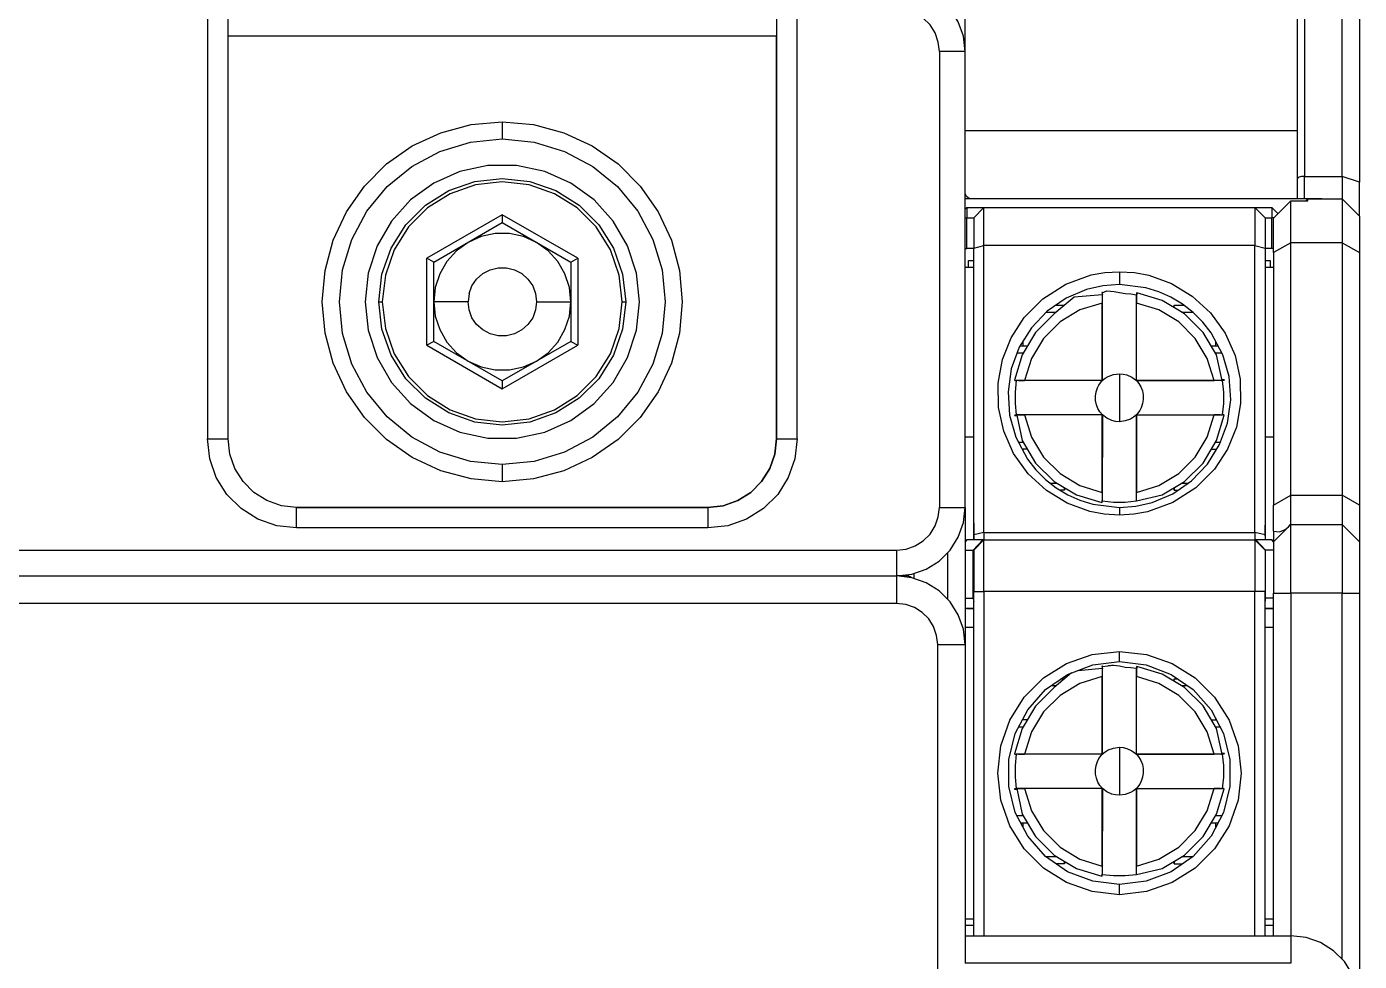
# Model space of a CAD drawing. Header units: millimetres. Extents: x 0 to 87, y 0 to 130.
# Drawn here: x 47.63 to 86.5, y 86.76 to 114.03 of the extents above; entities that cross this region are included whole.
import ezdxf

# ---------------------------------------------------------------- set-up
doc = ezdxf.new("R2010")
doc.units = ezdxf.units.MM

# ---------------------------------------------------------------- blocks, each defined once
blk = doc.blocks.new('CHINT_1a572be7d2f85137ae4fc7d071e692d9_FACE_0')
at = {"color": 141, "linetype": 'Continuous', "true_color": 0x40d9ff}
for p, q in [((86, 109.658), (86, 118.616)), ((69.5, 113.492), (69.5, 113.492)), ((69.5, 113.472), (69.5, 113.472)), ((69.5, 113.244), (69.5, 113.244)), ((53.5, 112.6), (53.5, 112.6)), ((69.5, 112.6), (69.5, 112.6)), ((53.5, 112.1), (53.5, 112.1)), ((69.5, 112.1), (69.5, 112.1)), ((61.5, 111.25), (61.5, 110.75)), ((75, 111), (84.7, 111)), ((85, 109), (75, 109)), ((84.7, 109), (75.2, 109)), ((61.5, 108.54), (59.3, 107.27)), ((63.7, 107.27), (61.5, 108.54)), ((61.5, 108.54), (61.5, 108.309)), ((75.55, 108.75), (83.45, 108.75)), ((59.5, 107.155), (61.5, 108.309)), ((61.5, 108.309), (63.5, 107.155)), ((75, 108.45), (75.05, 108.45)), ((84.013, 108.45), (83.95, 108.45)), ((84.5, 100.353), (84.5, 107.721)), ((86, 107.721), (84.5, 107.721)), ((86, 107.721), (86, 100.353)), ((75.55, 99.272), (75.55, 107.638)), ((83.45, 107.638), (75.55, 107.638)), ((83.45, 99.272), (83.45, 107.638)), ((59.3, 104.73), (59.3, 107.27)), ((59.5, 107.155), (59.3, 107.27)), ((59.5, 104.845), (59.5, 107.155)), ((61.109, 106.916), (61.109, 106.916)), ((61.145, 106.935), (61.145, 106.935)), ((61.38, 106.993), (61.38, 106.993)), ((61.621, 106.993), (61.621, 106.993)), ((61.794, 106.95), (61.794, 106.95)), ((61.855, 106.935), (61.855, 106.935)), ((63.5, 107.155), (63.7, 107.27)), ((63.5, 107.155), (63.5, 104.845)), ((63.7, 107.27), (63.7, 104.73)), ((75.25, 107), (75, 107)), ((84, 107), (83.75, 107)), ((84, 107), (84, 102.05)), ((84, 107), (84, 107)), ((60.731, 106.633), (60.731, 106.633)), ((60.737, 106.643), (60.737, 106.643)), ((60.752, 106.663), (60.752, 106.663)), ((60.907, 106.801), (60.907, 106.801)), ((60.932, 106.823), (60.932, 106.823)), ((62.007, 106.855), (62.007, 106.855)), ((62.068, 106.823), (62.068, 106.823)), ((62.193, 106.712), (62.193, 106.712)), ((62.249, 106.663), (62.249, 106.663)), ((79.5, 106.878), (79.5, 106.5)), ((60.528, 106.231), (60.528, 106.231)), ((60.603, 106.434), (60.603, 106.434)), ((60.609, 106.449), (60.609, 106.449)), ((60.615, 106.465), (60.615, 106.465)), ((62.363, 106.498), (62.363, 106.498)), ((62.377, 106.478), (62.377, 106.478)), ((62.386, 106.465), (62.386, 106.465)), ((62.447, 106.304), (62.447, 106.304)), ((62.471, 106.239), (62.471, 106.239)), ((78.996, 106.197), (79.001, 106.198)), ((79.001, 106.26), (79.001, 106.233)), ((79.001, 106.202), (79.002, 103.7)), ((79.997, 103.699), (79.999, 106.207)), ((79.999, 106.169), (80.004, 106.168)), ((53.5, 106), (53.5, 106)), ((57.9, 106), (58, 106)), ((60.529, 105.761), (60.529, 105.761)), ((62.471, 105.761), (62.471, 105.761)), ((62.472, 105.769), (62.472, 105.769)), ((62.5, 106), (62.5, 106)), ((62.5, 106), (63.5, 106)), ((65, 106), (65.1, 106)), ((77.648, 105.9), (77.899, 105.9)), ((79, 103.7), (79, 105.963)), ((80, 103.7), (80, 105.963)), ((60.554, 105.696), (60.554, 105.696)), ((60.615, 105.535), (60.615, 105.535)), ((60.658, 105.473), (60.658, 105.473)), ((62.263, 105.357), (62.263, 105.357)), ((62.386, 105.535), (62.386, 105.535)), ((62.391, 105.551), (62.391, 105.551)), ((77.371, 105.7), (77.66, 105.7)), ((81.314, 105.7), (81.634, 105.7)), ((53.5, 105), (53.5, 105)), ((60.752, 105.337), (60.752, 105.337)), ((60.807, 105.288), (60.807, 105.288)), ((60.932, 105.177), (60.932, 105.177)), ((60.993, 105.145), (60.993, 105.145)), ((61.145, 105.065), (61.145, 105.065)), ((61.206, 105.05), (61.206, 105.05)), ((61.38, 105.007), (61.38, 105.007)), ((61.412, 105.007), (61.412, 105.007)), ((61.621, 105.007), (61.621, 105.007)), ((61.637, 105.011), (61.637, 105.011)), ((61.663, 105.018), (61.663, 105.018)), ((61.855, 105.065), (61.855, 105.065)), ((61.891, 105.084), (61.891, 105.084)), ((62.068, 105.177), (62.068, 105.177)), ((62.093, 105.199), (62.093, 105.199)), ((62.249, 105.337), (62.249, 105.337)), ((59.5, 104.845), (59.3, 104.73)), ((59.3, 104.73), (61.5, 103.46)), ((61.5, 103.691), (59.5, 104.845)), ((63.5, 104.845), (61.5, 103.691)), ((61.5, 103.46), (63.7, 104.73)), ((63.5, 104.845), (63.7, 104.73)), ((76.813, 104.7), (76.595, 104.7)), ((76.692, 104.7), (76.692, 104.856)), ((82.308, 104.848), (82.308, 104.7)), ((86.5, 104.666), (86.5, 99)), ((76.694, 104.5), (76.515, 104.5)), ((79, 104.507), (79.002, 104.508)), ((79.002, 104.5), (79, 104.5)), ((79.998, 104.508), (80, 104.507)), ((80, 104.507), (79.998, 104.508)), ((82.495, 104.5), (82.307, 104.5)), ((84, 104.2), (84, 104.2)), ((53.5, 104), (53.5, 104)), ((61.5, 103.691), (61.5, 103.46)), ((79.002, 103.7), (76.493, 103.699)), ((79, 103.7), (76.737, 103.7)), ((78.203, 103.7), (78.203, 103.7)), ((79.002, 103.7), (79, 103.7)), ((79.997, 103.699), (80, 103.7)), ((82.42, 103.699), (79.997, 103.699)), ((80, 103.7), (82.263, 103.7)), ((80.797, 103.7), (80.797, 103.699)), ((82.507, 103.699), (82.422, 103.699)), ((76.578, 102.701), (76.494, 102.701)), ((76.54, 102.701), (76.542, 102.698)), ((79.003, 102.701), (76.58, 102.701)), ((79, 102.7), (76.737, 102.7)), ((78.203, 102.7), (78.203, 102.701)), ((79, 102.7), (79.003, 102.701)), ((79, 100.437), (79, 102.7)), ((79.003, 102.701), (79.001, 100.193)), ((79.998, 102.7), (82.507, 102.701)), ((79.998, 102.7), (80, 102.7)), ((79.999, 100.199), (79.998, 102.7)), ((80, 102.7), (80, 100.437)), ((80, 102.7), (82.263, 102.7)), ((80.797, 102.7), (80.797, 102.7)), ((82.455, 102.697), (82.456, 102.701)), ((75.25, 102.05), (75, 102.05)), ((76.559, 101.9), (76.693, 101.9)), ((79.003, 101.892), (79, 101.893)), ((79, 101.893), (79.003, 101.892)), ((79.999, 101.9), (80, 101.9)), ((80, 101.893), (79.999, 101.892)), ((82.306, 101.9), (82.449, 101.9)), ((84, 102.05), (83.75, 102.05)), ((76.813, 101.7), (76.667, 101.7)), ((76.692, 101.652), (76.692, 101.7)), ((82.187, 101.7), (82.342, 101.7)), ((82.308, 101.7), (82.308, 101.644)), ((61.5, 101.25), (61.5, 100.75)), ((54, 100.689), (54, 100.689)), ((77.686, 100.7), (77.495, 100.7)), ((81.498, 100.7), (81.314, 100.7)), ((84.5, 100.353), (86, 100.353)), ((54.5, 100.281), (54.5, 100.281)), ((54.501, 100.281), (54.501, 100.281)), ((54.538, 100.257), (54.538, 100.257)), ((55, 100.069), (55, 100.069)), ((67.5, 100), (67.5, 100)), ((75, 100), (75, 96)), ((78.998, 100.242), (79.001, 100.241)), ((79.5, 100), (79.5, 99.778)), ((79.999, 100.25), (80.002, 100.25)), ((75.25, 99.543), (75.25, 99.05)), ((75.55, 99.272), (83.45, 99.272)), ((83.75, 99.175), (83.75, 99.477)), ((84, 99.303), (84, 99.003)), ((84.5, 99.5), (86, 99.5)), ((75.05, 99.05), (75, 98.997)), ((75, 99), (75.05, 99.05)), ((75, 98.75), (75.235, 98.75)), ((75.55, 99.05), (83.45, 99.05)), ((84, 98.75), (83.765, 98.75)), ((84, 98.997), (83.95, 99.05)), ((83.95, 99.05), (84, 99)), ((83.95, 99.05), (84.002, 99.002)), ((74.5, 97.311), (74.5, 98.689)), ((73.5, 98.069), (73.5, 97.931)), ((75.55, 97.55), (75.55, 87.5)), ((83.45, 97.55), (75.55, 97.55)), ((83.45, 87.5), (83.45, 97.55)), ((84.5, 97.5), (84.5, 87.5)), ((86, 97.5), (84.5, 97.5)), ((86, 86.811), (86, 97.5)), ((75.25, 96.5), (75, 96.5)), ((84, 96.5), (83.75, 96.5)), ((79.5, 95.5), (79.5, 95.8)), ((78.294, 95.243), (78.996, 95.307)), ((79.001, 95.36), (79.001, 95.333)), ((79.001, 95.302), (79.002, 92.8)), ((79.997, 92.799), (79.999, 95.307)), ((80.004, 95.272), (79.999, 95.273)), ((77.805, 95), (77.899, 95)), ((79, 92.8), (79, 95.063)), ((80, 92.8), (80, 95.063)), ((77.515, 94.8), (77.66, 94.8)), ((81.314, 94.8), (81.485, 94.8)), ((76.813, 93.8), (76.67, 93.8)), ((76.692, 93.8), (76.692, 93.843)), ((82.187, 93.8), (82.33, 93.8)), ((82.308, 93.843), (82.308, 93.8)), ((76.565, 93.6), (76.694, 93.6)), ((79, 93.607), (79.002, 93.608)), ((79.002, 93.6), (79, 93.6)), ((79.998, 93.608), (80, 93.607)), ((80, 93.607), (79.998, 93.608)), ((82.307, 93.6), (82.435, 93.6)), ((79.002, 92.8), (76.493, 92.799)), ((79, 92.8), (76.737, 92.8)), ((78.203, 92.8), (78.203, 92.8)), ((79.002, 92.8), (79, 92.8)), ((79.997, 92.799), (80, 92.8)), ((82.42, 92.799), (79.997, 92.799)), ((80, 92.8), (82.263, 92.8)), ((80.797, 92.8), (80.797, 92.799)), ((82.507, 92.799), (82.422, 92.799)), ((82.456, 92.799), (82.454, 92.802)), ((76.578, 91.801), (76.494, 91.801)), ((76.54, 91.801), (76.542, 91.798)), ((79.003, 91.801), (76.58, 91.801)), ((79, 91.8), (76.737, 91.8)), ((78.203, 91.8), (78.203, 91.801)), ((79, 91.8), (79.003, 91.801)), ((79, 89.537), (79, 91.8)), ((79.003, 91.801), (79.001, 89.293)), ((79.998, 91.8), (82.507, 91.801)), ((79.998, 91.8), (80, 91.8)), ((79.999, 89.299), (79.998, 91.8)), ((80, 91.8), (80, 89.537)), ((80, 91.8), (82.263, 91.8)), ((80.797, 91.8), (80.797, 91.8)), ((82.455, 91.797), (82.456, 91.801)), ((76.693, 91), (76.512, 91)), ((79.003, 90.992), (79, 90.993)), ((79, 90.993), (79.003, 90.992)), ((79.999, 91), (80, 91)), ((80, 90.993), (79.999, 90.992)), ((82.488, 91), (82.306, 91)), ((76.692, 90.657), (76.692, 90.8)), ((82.187, 90.8), (82.383, 90.8)), ((82.308, 90.8), (82.308, 90.657)), ((77.686, 89.8), (77.37, 89.8)), ((81.63, 89.8), (81.314, 89.8)), ((75, 89.33), (75, 87.5)), ((78.998, 89.342), (79.001, 89.341)), ((79.999, 89.35), (80.002, 89.35)), ((79.5, 88.7), (79.5, 89)), ((75, 88), (75.25, 88)), ((83.75, 88), (84, 88)), ((75.25, 87.8), (75, 87.8)), ((84, 87.8), (83.75, 87.8))]:
    blk.add_line(p, q, dxfattribs=at)
for points in [[(84.7, 109.59), (84.7, 118.031), (84.717, 118.276), (84.774, 118.481), (84.82, 118.576), (84.834, 118.592), (84.846, 118.602), (84.865, 118.611), (84.881, 118.615), (84.9, 118.616)], [(86, 118.616), (84.9, 118.616), (84.9, 109.658), (86, 109.658)], [(75, 105.548), (75, 118.5), (74.5, 118.5)], [(86.5, 118.528), (86.5, 109.488), (86, 109.658)], [(75, 113.3), (74.95, 113.745), (74.802, 114.168), (74.564, 114.547), (74.247, 114.864), (73.868, 115.102), (73.445, 115.25), (73, 115.3)], [(52.9, 114.55), (52.9, 102), (53.5, 102), (53.5, 114.301)], [(70.1, 114.55), (69.5, 114.301), (69.5, 102), (70.1, 102), (70.1, 114.55)], [(74.25, 113.3), (74.219, 113.578), (74.126, 113.842), (73.977, 114.079), (73.779, 114.277), (73.542, 114.426), (73.278, 114.519), (73, 114.55)], [(69.5, 113.752), (69.5, 113.75), (53.5, 113.75), (53.5, 113.752)], [(67.5, 100), (55.5, 100), (55.055, 100.05), (54.632, 100.198), (54.253, 100.436), (53.936, 100.753), (53.698, 101.132), (53.55, 101.555), (53.5, 102), (53.5, 113.75)], [(67.5, 100), (67.945, 100.05), (68.368, 100.198), (68.747, 100.436), (69.064, 100.753), (69.302, 101.132), (69.45, 101.555), (69.5, 102), (69.5, 113.75)], [(74.25, 113.3), (74.25, 100), (75, 100), (75, 113.3), (74.25, 113.3)], [(61.5, 100.75), (60.588, 100.83), (59.705, 101.067), (58.875, 101.454), (58.126, 101.978), (57.478, 102.625), (56.954, 103.375), (56.567, 104.204), (56.33, 105.088), (56.25, 106), (56.33, 106.912), (56.567, 107.796), (56.954, 108.625), (57.478, 109.375), (58.126, 110.022), (58.875, 110.546), (59.705, 110.933), (60.588, 111.17), (61.5, 111.25)], [(61.5, 111.25), (62.412, 111.17), (63.296, 110.933), (64.125, 110.546), (64.875, 110.022), (65.522, 109.375), (66.047, 108.625), (66.433, 107.796), (66.67, 106.912), (66.75, 106), (66.67, 105.088), (66.433, 104.204), (66.047, 103.375), (65.522, 102.625), (64.875, 101.978), (64.125, 101.454), (63.296, 101.067), (62.412, 100.83), (61.5, 100.75)], [(61.5, 101.25), (60.573, 101.341), (59.682, 101.612), (58.861, 102.051), (58.141, 102.641), (57.551, 103.361), (57.112, 104.182), (56.841, 105.073), (56.75, 106), (56.841, 106.927), (57.112, 107.818), (57.551, 108.639), (58.141, 109.359), (58.861, 109.949), (59.682, 110.388), (60.573, 110.659), (61.5, 110.75)], [(61.5, 110.75), (62.427, 110.659), (63.318, 110.388), (64.139, 109.949), (64.859, 109.359), (65.45, 108.639), (65.888, 107.818), (66.159, 106.927), (66.25, 106), (66.159, 105.073), (65.888, 104.182), (65.45, 103.361), (64.859, 102.641), (64.139, 102.051), (63.318, 101.612), (62.427, 101.341), (61.5, 101.25)], [(57.587, 106.832), (57.5, 106), (57.587, 105.168), (57.846, 104.373), (58.264, 103.649), (58.824, 103.027), (59.5, 102.536), (60.264, 102.196), (61.082, 102.022), (61.918, 102.022), (62.736, 102.196), (63.5, 102.536), (64.177, 103.027), (64.736, 103.649), (65.154, 104.373), (65.413, 105.168), (65.5, 106), (65.413, 106.832), (65.154, 107.627), (64.736, 108.351), (64.177, 108.973), (63.5, 109.464), (62.736, 109.804), (61.918, 109.978), (61.082, 109.978), (60.264, 109.804), (59.5, 109.464), (58.824, 108.973), (58.264, 108.351), (57.846, 107.627), (57.587, 106.832)], [(84.9, 109.658), (84.856, 109.656), (84.813, 109.651), (84.775, 109.643), (84.744, 109.632), (84.72, 109.619), (84.705, 109.605), (84.7, 109.59)], [(85.404, 109), (84.9, 109), (84.9, 109.03), (84.9, 109.117), (84.9, 109.257), (84.9, 109.441), (84.9, 109.658)], [(86, 109.658), (86, 109.441), (86, 109.257), (86, 109.117), (86, 109.03), (86, 109)], [(57.9, 106), (57.99, 106.801), (58.257, 107.562), (58.685, 108.245), (59.255, 108.815), (59.938, 109.243), (60.699, 109.51), (61.5, 109.6), (62.301, 109.51), (63.062, 109.243), (63.745, 108.815), (64.315, 108.245), (64.744, 107.562), (65.01, 106.801), (65.1, 106)], [(65, 106), (64.912, 106.779), (64.653, 107.519), (64.236, 108.182), (63.682, 108.736), (63.019, 109.153), (62.279, 109.412), (61.5, 109.5), (60.721, 109.412), (59.981, 109.153), (59.318, 108.736), (58.764, 108.182), (58.347, 107.519), (58.088, 106.779), (58, 106)], [(84.7, 109), (84.7, 109.162), (84.7, 109.59)], [(84.7, 109.162), (84.7, 109.362), (84.7, 109.59)], [(86.242, 108.758), (86.5, 108.5), (86.5, 108.545), (86.5, 108.676), (86.5, 108.886), (86.5, 109.162), (86.5, 109.488)], [(85.337, 109), (75.2, 109), (75.156, 109.005), (75.113, 109.02), (75.075, 109.044), (75.044, 109.075), (75.02, 109.113), (75.005, 109.155), (75, 109.2)], [(84, 107.437), (84, 107.888), (84, 108.228), (84, 108.436), (84.5, 108.947)], [(84.5, 108.947), (85, 108.947), (85, 108.976), (85, 108.994), (85, 109)], [(84.5, 107.721), (84.5, 108.16), (84.5, 108.519), (84.5, 108.785), (84.5, 108.947)], [(84.947, 108.947), (85, 109), (86, 109)], [(86, 109), (86.5, 108.5), (86.5, 108.428), (86.5, 108.218), (86.5, 107.88), (86.5, 107.434)], [(86, 109), (86, 108.914), (86, 108.661), (86, 108.256), (86, 107.721)], [(75, 108.7), (75.05, 108.75), (75.05, 108.45)], [(75.05, 108.75), (75.161, 108.75), (75.267, 108.75), (75.362, 108.75), (75.441, 108.75), (75.501, 108.75), (75.538, 108.75), (75.55, 108.75)], [(75.55, 108.75), (75.25, 108.45), (75.25, 108.422), (75.25, 108.338), (75.25, 108.202), (75.25, 108.021), (75.25, 107.804), (75.25, 107.561)], [(75.55, 107.638), (75.55, 107.943), (75.55, 108.214), (75.55, 108.44), (75.55, 108.609), (75.55, 108.714), (75.55, 108.75)], [(76.291, 108.75), (76.317, 108.75), (76.5, 108.75)], [(76.5, 108.75), (76.5, 108.75), (82.5, 108.75), (82.5, 108.75)], [(82.5, 108.75), (82.571, 108.75), (82.639, 108.75), (82.719, 108.75)], [(83.45, 108.75), (83.75, 108.45), (83.75, 108.422), (83.75, 108.338), (83.75, 108.202), (83.75, 108.021), (83.75, 107.804), (83.75, 107.561)], [(83.45, 108.75), (83.45, 108.714), (83.45, 108.609), (83.45, 108.44), (83.45, 108.214), (83.45, 107.943), (83.45, 107.638)], [(83.45, 108.75), (83.463, 108.75), (83.5, 108.75), (83.559, 108.75), (83.638, 108.75), (83.733, 108.75), (83.839, 108.75), (83.95, 108.75)], [(84.13, 108.57), (83.95, 108.75), (83.95, 108.45)], [(75, 107.55), (75.05, 107.55), (75.05, 108.45)], [(75.05, 108.45), (75.095, 108.45), (75.137, 108.45), (75.175, 108.45), (75.206, 108.45), (75.23, 108.45), (75.245, 108.45), (75.25, 108.45)], [(83.75, 108.45), (83.755, 108.45), (83.77, 108.45), (83.794, 108.45), (83.825, 108.45), (83.863, 108.45), (83.906, 108.45), (83.95, 108.45)], [(84, 107.55), (83.95, 107.55), (83.95, 108.45)], [(63.5, 106), (63.456, 106.416), (63.327, 106.813), (63.118, 107.176), (62.838, 107.486), (62.5, 107.732), (62.118, 107.902), (61.709, 107.989), (61.291, 107.989), (60.882, 107.902), (60.5, 107.732), (60.162, 107.486), (59.882, 107.176), (59.673, 106.813), (59.544, 106.416), (59.5, 106)], [(84.5, 107.721), (84, 107.437), (84, 100.065), (84.5, 100.353)], [(86, 107.721), (86.5, 107.434), (86.5, 100.067), (86, 100.353)], [(75.25, 107.55), (75.245, 107.55), (75.23, 107.55), (75.206, 107.55), (75.175, 107.55), (75.137, 107.55), (75.095, 107.55), (75.05, 107.55)], [(75.55, 99.272), (75.25, 99.195), (75.25, 107.561), (75.55, 107.638)], [(83.45, 107.638), (83.75, 107.561), (83.75, 99.195), (83.45, 99.272)], [(83.95, 107.55), (83.906, 107.55), (83.863, 107.55), (83.825, 107.55), (83.794, 107.55), (83.77, 107.55), (83.755, 107.55), (83.75, 107.55)], [(60.529, 106.239), (60.615, 106.465), (60.752, 106.663), (60.932, 106.823), (61.145, 106.935), (61.38, 106.993), (61.621, 106.993), (61.855, 106.935), (62.068, 106.823), (62.249, 106.663), (62.386, 106.465), (62.471, 106.239), (62.5, 106)], [(75.1, 107), (75.1, 107.2), (75.105, 107.2), (75.12, 107.2), (75.144, 107.2), (75.175, 107.2), (75.213, 107.2), (75.25, 107.2)], [(83.75, 107.2), (83.787, 107.2), (83.825, 107.2), (83.856, 107.2), (83.88, 107.2), (83.895, 107.2), (83.9, 107.2), (83.9, 107)], [(79.5, 99.778), (79.06, 99.803), (78.636, 99.881), (77.979, 100.119), (77.372, 100.49), (76.837, 100.981), (76.415, 101.568), (76.126, 102.223), (75.976, 102.918), (75.965, 103.628), (76.088, 104.312), (76.342, 104.952), (76.721, 105.536), (77.268, 106.084), (77.938, 106.516), (78.679, 106.785), (79.08, 106.854), (79.5, 106.878)], [(79.5, 106.878), (79.94, 106.852), (80.364, 106.774), (81.021, 106.536), (81.628, 106.165), (82.163, 105.675), (82.585, 105.087), (82.874, 104.432), (83.024, 103.737), (83.035, 103.028), (82.912, 102.343), (82.658, 101.703), (82.279, 101.119), (81.732, 100.572), (81.063, 100.14), (80.321, 99.87), (79.92, 99.801), (79.5, 99.778)], [(60.529, 106.239), (60.529, 106.239), (60.5, 106), (59.5, 106)], [(79.5, 106.5), (79.02, 106.464), (78.545, 106.357), (77.945, 106.104), (77.398, 105.729), (76.934, 105.244), (76.578, 104.671), (76.347, 104.041), (76.253, 103.368), (76.299, 102.687), (76.479, 102.049), (76.823, 101.409), (77.068, 101.094), (77.349, 100.814), (77.66, 100.571), (77.995, 100.369), (78.351, 100.21), (78.723, 100.094), (79.5, 100)], [(78.996, 106.207), (78.177, 106.132), (77.596, 105.646), (77.054, 105.105), (76.662, 104.447), (76.443, 103.713)], [(79.001, 106.26), (79.01, 106.266), (78.991, 106.271), (79.009, 106.202), (78.996, 106.207)], [(78.996, 106.207), (78.999, 106.135), (79.001, 106.092), (79, 106.079), (79, 106.038), (79, 106.001), (79, 105.963)], [(79.001, 106.26), (79.134, 106.318), (79.348, 106.3), (79.5, 106.274), (79.667, 106.243), (79.834, 106.229), (79.999, 106.207)], [(79.5, 100), (79.982, 100.036), (80.458, 100.144), (81.058, 100.398), (81.604, 100.773), (82.068, 101.259), (82.424, 101.831), (82.654, 102.461), (82.747, 103.135), (82.701, 103.816), (82.52, 104.453), (82.176, 105.093), (81.93, 105.408), (81.65, 105.688), (81.339, 105.93), (81.004, 106.131), (80.648, 106.291), (80.275, 106.406), (79.5, 106.5)], [(80.013, 106.257), (80, 106.248), (80, 106.233), (79.999, 106.207)], [(80.013, 106.257), (80.001, 106.14), (80, 106.087), (80, 106.066), (80, 106.012), (80, 105.963)], [(82.495, 103.705), (82.337, 104.449), (81.945, 105.106), (81.404, 105.647), (80.746, 106.038), (80.013, 106.257)], [(65.1, 106), (65.01, 105.199), (64.744, 104.438), (64.315, 103.755), (63.745, 103.185), (63.062, 102.757), (62.301, 102.49), (61.5, 102.4), (60.699, 102.49), (59.938, 102.757), (59.255, 103.185), (58.685, 103.755), (58.257, 104.438), (57.99, 105.199), (57.9, 106)], [(58, 106), (58.088, 105.221), (58.347, 104.481), (58.764, 103.818), (59.318, 103.264), (59.981, 102.847), (60.721, 102.588), (61.5, 102.5), (62.279, 102.588), (63.019, 102.847), (63.682, 103.264), (64.236, 103.818), (64.653, 104.481), (64.912, 105.221), (65, 106)], [(59.5, 106), (59.544, 105.584), (59.673, 105.187), (59.882, 104.824), (60.162, 104.514), (60.5, 104.268), (60.882, 104.098), (61.291, 104.011), (61.709, 104.011), (62.118, 104.098), (62.5, 104.268), (62.838, 104.514), (63.118, 104.824), (63.327, 105.187), (63.456, 105.584), (63.5, 106)], [(62.5, 106), (62.471, 105.761), (62.386, 105.535), (62.249, 105.337), (62.068, 105.177), (61.855, 105.065), (61.621, 105.007), (61.38, 105.007), (61.145, 105.065), (60.932, 105.177), (60.752, 105.337), (60.615, 105.535), (60.529, 105.761), (60.5, 106)], [(79, 105.963), (78.351, 105.762), (77.769, 105.411), (77.289, 104.931), (76.938, 104.349), (76.737, 103.7)], [(82.263, 103.7), (82.062, 104.349), (81.711, 104.931), (81.231, 105.411), (80.649, 105.762), (80, 105.963)], [(81.1, 105.827), (81.1, 105.9), (81.377, 105.9)], [(81.105, 105.825), (81.105, 105.825), (81.101, 105.861), (81.1, 105.9)], [(82.387, 104.7), (82.344, 104.7), (82.187, 104.7)], [(79.002, 103.7), (79.085, 103.768), (79.177, 103.822), (79.329, 103.878), (79.5, 103.9)], [(79.5, 103.9), (79.615, 103.89), (79.722, 103.864), (79.867, 103.798), (79.997, 103.699)], [(79.5, 103.9), (79.5, 103.2), (79.5, 102.5)], [(76.443, 103.713), (76.56, 103.701), (76.613, 103.7), (76.634, 103.7), (76.688, 103.7), (76.737, 103.7)], [(76.443, 103.713), (76.452, 103.7), (76.467, 103.7), (76.493, 103.699)], [(76.493, 103.699), (76.457, 103.367), (76.457, 103.033), (76.494, 102.701)], [(79.003, 102.701), (78.929, 102.788), (78.872, 102.883), (78.829, 102.997), (78.806, 103.12), (78.804, 103.247), (78.822, 103.373), (78.86, 103.491), (78.9, 103.571), (79.002, 103.7)], [(79.997, 103.699), (80.071, 103.612), (80.128, 103.517), (80.171, 103.403), (80.194, 103.28), (80.196, 103.153), (80.178, 103.027), (80.14, 102.909), (80.1, 102.829), (79.998, 102.7)], [(82.495, 103.705), (82.421, 103.699), (82.403, 103.7), (82.381, 103.7), (82.344, 103.7), (82.305, 103.7), (82.263, 103.7)], [(82.495, 103.705), (82.487, 103.702), (82.48, 103.699), (82.489, 103.7), (82.492, 103.7), (82.495, 103.7), (82.496, 103.7), (82.511, 103.7), (82.537, 103.708), (82.551, 103.712), (82.556, 103.714), (82.563, 103.718), (82.491, 103.721)], [(82.495, 103.705), (82.488, 103.703), (82.487, 103.705)], [(82.507, 103.699), (82.514, 103.7), (82.515, 103.7), (82.515, 103.701)], [(82.507, 102.701), (82.543, 103.033), (82.543, 103.367), (82.507, 103.699)], [(76.505, 102.695), (76.513, 102.698), (76.52, 102.701), (76.511, 102.7), (76.508, 102.7), (76.506, 102.7), (76.504, 102.7), (76.489, 102.7), (76.463, 102.692), (76.449, 102.688), (76.444, 102.686), (76.437, 102.682), (76.509, 102.679)], [(76.494, 102.701), (76.486, 102.7), (76.485, 102.7), (76.485, 102.699)], [(76.505, 102.695), (76.579, 102.701), (76.597, 102.7), (76.619, 102.7), (76.656, 102.7), (76.695, 102.7), (76.737, 102.7)], [(76.505, 102.695), (76.513, 102.697), (76.513, 102.695)], [(76.505, 102.695), (76.663, 101.951), (77.055, 101.294), (77.597, 100.753), (78.254, 100.362), (78.987, 100.143)], [(76.737, 102.7), (76.938, 102.051), (77.289, 101.469), (77.769, 100.989), (78.351, 100.638), (79, 100.437)], [(79.5, 102.5), (79.385, 102.51), (79.278, 102.536), (79.133, 102.602), (79.003, 102.701)], [(79.998, 102.7), (79.915, 102.632), (79.823, 102.578), (79.671, 102.522), (79.5, 102.5)], [(80, 100.437), (80.649, 100.638), (81.231, 100.989), (81.711, 101.469), (82.062, 102.051), (82.263, 102.7)], [(80.004, 100.193), (80.746, 100.362), (81.404, 100.754), (81.946, 101.295), (82.338, 101.953), (82.557, 102.687)], [(82.557, 102.687), (82.44, 102.699), (82.387, 102.7), (82.366, 102.7), (82.312, 102.7), (82.263, 102.7)], [(82.557, 102.687), (82.548, 102.7), (82.533, 102.7), (82.507, 102.701)], [(55.5, 99.4), (54.922, 99.465), (54.372, 99.657), (53.879, 99.967), (53.467, 100.379), (53.158, 100.872), (52.965, 101.421), (52.9, 102)], [(55.5, 100), (55.055, 100.05), (54.632, 100.198), (54.253, 100.436), (53.936, 100.753), (53.698, 101.132), (53.55, 101.555), (53.5, 102)], [(69.5, 102), (69.45, 101.555), (69.302, 101.132), (69.064, 100.753), (68.747, 100.436), (68.368, 100.198), (67.945, 100.05), (67.5, 100)], [(70.1, 102), (70.035, 101.421), (69.843, 100.872), (69.533, 100.379), (69.121, 99.967), (68.628, 99.657), (68.079, 99.465), (67.5, 99.4)], [(77.9, 100.573), (77.9, 100.5), (77.778, 100.5)], [(77.9, 100.5), (77.9, 100.518), (77.899, 100.536), (77.897, 100.564), (77.895, 100.575)], [(79, 100.437), (79, 100.395), (79, 100.355), (79, 100.314), (79, 100.296), (79.001, 100.267), (78.987, 100.143)], [(80.004, 100.193), (80.001, 100.265), (80, 100.308), (80, 100.321), (80, 100.362), (80, 100.399), (80, 100.437)], [(81.1, 100.5), (81.1, 100.519), (81.101, 100.537), (81.103, 100.566), (81.105, 100.575)], [(81.1, 100.573), (81.1, 100.5), (81.207, 100.5)], [(84.5, 99.5), (84.5, 99.557), (84.5, 99.726), (84.5, 99.996), (84.5, 100.353)], [(86, 100.353), (86, 99.996), (86, 99.726), (86, 99.557), (86, 99.5)], [(55.5, 100), (67.5, 100), (67.5, 99.4), (55.5, 99.4), (55.5, 100)], [(73, 98.75), (73.278, 98.781), (73.542, 98.874), (73.779, 99.023), (73.977, 99.221), (74.126, 99.458), (74.219, 99.722), (74.25, 100)], [(73, 98), (73.445, 98.05), (73.868, 98.198), (74.247, 98.436), (74.564, 98.753), (74.802, 99.132), (74.95, 99.555), (75, 100)], [(78.987, 100.143), (79, 100.152), (79, 100.167), (79.001, 100.193)], [(79.001, 100.193), (79.333, 100.157), (79.667, 100.157), (79.995, 100.193)], [(79.999, 100.189), (79.991, 100.198), (80.004, 100.193)], [(84, 99.303), (84, 99.512), (84, 99.768), (84, 100.065)], [(86.5, 100.067), (86.5, 99.621), (86.5, 99.283), (86.5, 99.072), (86.5, 99)], [(75.25, 99.05), (75.25, 99.073), (75.25, 99.195)], [(75.55, 99.272), (75.55, 99.214), (75.55, 99.161), (75.55, 99.117), (75.55, 99.083), (75.55, 99.06), (75.55, 99.055), (75.55, 99.051), (75.55, 99.05)], [(83.45, 99.272), (83.45, 99.214), (83.45, 99.161), (83.45, 99.117), (83.45, 99.083), (83.45, 99.06), (83.45, 99.055), (83.45, 99.051), (83.45, 99.05)], [(83.75, 99.195), (83.75, 99.073), (83.75, 99.05)], [(84.5, 99.5), (84, 99), (84, 98.962), (84, 98.851), (84, 98.673), (84, 98.435), (84, 98.151), (84, 97.834), (84, 97.5)], [(84, 99.303), (84.172, 99.286), (84.339, 99.355), (84.429, 99.429)], [(84.432, 99.432), (84.494, 99.5), (84.5, 99.5)], [(84.5, 97.5), (84.5, 97.945), (84.5, 98.368), (84.5, 98.747), (84.5, 99.064), (84.5, 99.302), (84.5, 99.45), (84.5, 99.5)], [(86, 99.5), (86, 99.5), (86.407, 99.093)], [(86, 99.5), (86.5, 99), (86.5, 98.962), (86.5, 98.852), (86.5, 98.673), (86.5, 98.435), (86.5, 98.151), (86.5, 97.834), (86.5, 97.5)], [(86, 99.5), (86, 99.45), (86, 99.302), (86, 99.064), (86, 98.747), (86, 98.368), (86, 97.945), (86, 97.5)], [(2, 98), (2, 98.75), (73, 98.75), (73, 98)], [(75, 97.35), (75.235, 97.35), (75.235, 98.75)], [(75.235, 98.75), (75.52, 99.05), (75.05, 99.05)], [(75.235, 98.75), (75.243, 98.75), (75.248, 98.75), (75.25, 98.75)], [(75.55, 99.05), (75.25, 98.75), (75.25, 98.72), (75.25, 98.631), (75.25, 98.488), (75.25, 98.298), (75.25, 98.071), (75.25, 97.817), (75.25, 97.55)], [(75.25, 98.75), (75.25, 98.75), (75.25, 98.743)], [(75.55, 99.05), (75.55, 99.05), (75.544, 99.05), (75.534, 99.05), (75.52, 99.05)], [(75.55, 97.55), (75.55, 97.884), (75.55, 98.201), (75.55, 98.485), (75.55, 98.723), (75.55, 98.901), (75.55, 99.012), (75.55, 99.05)], [(76.301, 99.05), (76.316, 99.05), (76.5, 99.05)], [(76.5, 99.05), (76.5, 99.05), (82.5, 99.05), (82.5, 99.05)], [(82.5, 99.05), (82.616, 99.05), (82.723, 99.05)], [(83.45, 99.05), (83.45, 99.012), (83.45, 98.901), (83.45, 98.723), (83.45, 98.485), (83.45, 98.201), (83.45, 97.884), (83.45, 97.55)], [(83.45, 99.05), (83.75, 98.75), (83.75, 98.72), (83.75, 98.631), (83.75, 98.488), (83.75, 98.298), (83.75, 98.071), (83.75, 97.817), (83.75, 97.55)], [(83.481, 99.05), (83.459, 99.05), (83.452, 99.05), (83.45, 99.05), (83.45, 99.05)], [(83.95, 99.05), (83.481, 99.05), (83.765, 98.75)], [(83.75, 98.75), (83.752, 98.75), (83.757, 98.75), (83.765, 98.75)], [(84, 97.35), (83.765, 97.35), (83.765, 98.75)], [(73, 97.2), (2, 97.2), (2, 98), (73, 98), (73, 97.2)], [(73.43, 97.952), (73.428, 97.954), (73.398, 97.974), (73.363, 97.99), (73.333, 97.997), (73.3, 98), (73, 98)], [(75, 96), (74.95, 96.445), (74.802, 96.868), (74.564, 97.247), (74.247, 97.564), (73.868, 97.802), (73.445, 97.95), (73, 98)], [(74.2, 96), (74.17, 96.267), (74.081, 96.521), (73.938, 96.748), (73.748, 96.938), (73.521, 97.081), (73.267, 97.17), (73, 97.2)], [(75.235, 97.35), (75.242, 97.283), (75.25, 97.258)], [(75.25, 97.35), (75.248, 97.35), (75.243, 97.35), (75.235, 97.35)], [(75.25, 87.5), (75.25, 97.55), (75.55, 97.55)], [(83.75, 87.5), (83.75, 97.55), (83.45, 97.55)], [(83.765, 97.35), (83.757, 97.35), (83.752, 97.35), (83.75, 97.35)], [(83.75, 97.258), (83.758, 97.283), (83.765, 97.35)], [(84, 87.5), (84, 97.5), (84.5, 97.5)], [(86, 97.5), (86.5, 97.5), (86.5, 33.5), (86, 33.5)], [(75, 97.056), (75.05, 97.05), (75, 97.056)], [(75.05, 97.05), (75.25, 97.05), (75, 97.05)], [(83.95, 97.05), (83.75, 97.05), (84, 97.05)], [(84, 97.056), (83.95, 97.05), (84, 97.056)], [(75, 44.3), (75, 35), (74.2, 35), (74.2, 96), (75, 96), (75, 86.7)], [(79.5, 88.7), (78.71, 88.789), (77.96, 89.052), (77.287, 89.475), (76.725, 90.037), (76.302, 90.71), (76.039, 91.46), (75.95, 92.25), (76.039, 93.04), (76.302, 93.79), (76.725, 94.463), (77.287, 95.025), (77.96, 95.448), (78.71, 95.711), (79.5, 95.8)], [(79.5, 95.8), (80.29, 95.711), (81.04, 95.448), (81.713, 95.025), (82.276, 94.463), (82.698, 93.79), (82.961, 93.04), (83.05, 92.25), (82.961, 91.46), (82.698, 90.71), (82.276, 90.037), (81.713, 89.475), (81.04, 89.052), (80.29, 88.789), (79.5, 88.7)], [(79.5, 89), (78.722, 89.094), (77.99, 89.372), (77.345, 89.817), (76.825, 90.404), (76.461, 91.098), (76.274, 91.858), (76.274, 92.642), (76.461, 93.402), (76.825, 94.096), (77.345, 94.683), (77.99, 95.128), (78.722, 95.406), (79.5, 95.5)], [(79.001, 95.36), (79.01, 95.366), (78.991, 95.371), (79.009, 95.302), (78.996, 95.307)], [(78.996, 95.307), (78.999, 95.235), (79.001, 95.192), (79, 95.179), (79, 95.138), (79, 95.101), (79, 95.063)], [(79.001, 95.36), (79.167, 95.382), (79.333, 95.395), (79.5, 95.374), (79.667, 95.343), (79.834, 95.329), (79.999, 95.307)], [(79.174, 95.383), (79.204, 95.391), (79.272, 95.398), (79.323, 95.397), (79.331, 95.395)], [(79.5, 95.5), (80.278, 95.406), (81.01, 95.128), (81.655, 94.683), (82.175, 94.096), (82.539, 93.402), (82.726, 92.642), (82.726, 91.858), (82.539, 91.098), (82.175, 90.404), (81.655, 89.817), (81.01, 89.372), (80.278, 89.094), (79.5, 89)], [(80.013, 95.357), (80, 95.348), (80, 95.333), (79.999, 95.307)], [(80.013, 95.357), (80.001, 95.24), (80, 95.187), (80, 95.166), (80, 95.112), (80, 95.063)], [(82.495, 92.805), (82.337, 93.549), (81.945, 94.206), (81.404, 94.747), (80.746, 95.138), (80.013, 95.357)], [(78.104, 95.171), (77.596, 94.746), (77.054, 94.205), (76.662, 93.547), (76.443, 92.813)], [(79, 95.063), (78.351, 94.862), (77.769, 94.511), (77.289, 94.031), (76.938, 93.449), (76.737, 92.8)], [(82.263, 92.8), (82.062, 93.449), (81.711, 94.031), (81.231, 94.511), (80.649, 94.862), (80, 95.063)], [(81.1, 94.927), (81.1, 95), (81.195, 95)], [(81.105, 94.925), (81.105, 94.925), (81.101, 94.961), (81.1, 95)], [(79.002, 92.8), (79.085, 92.868), (79.177, 92.922), (79.329, 92.978), (79.5, 93)], [(79.5, 93), (79.615, 92.99), (79.722, 92.964), (79.867, 92.898), (79.997, 92.799)], [(79.5, 93), (79.5, 92.3), (79.5, 91.6)], [(76.443, 92.813), (76.56, 92.801), (76.613, 92.8), (76.634, 92.8), (76.688, 92.8), (76.737, 92.8)], [(76.443, 92.813), (76.452, 92.8), (76.467, 92.8), (76.493, 92.799)], [(76.493, 92.799), (76.457, 92.467), (76.457, 92.133), (76.494, 91.801)], [(79.003, 91.801), (78.929, 91.888), (78.872, 91.983), (78.829, 92.097), (78.806, 92.22), (78.804, 92.347), (78.822, 92.473), (78.86, 92.591), (78.9, 92.671), (79.002, 92.8)], [(79.997, 92.799), (80.071, 92.712), (80.128, 92.617), (80.171, 92.503), (80.194, 92.38), (80.196, 92.253), (80.178, 92.127), (80.14, 92.009), (80.1, 91.929), (79.998, 91.8)], [(82.495, 92.805), (82.421, 92.799), (82.403, 92.8), (82.381, 92.8), (82.344, 92.8), (82.305, 92.8), (82.263, 92.8)], [(82.495, 92.805), (82.487, 92.802), (82.48, 92.799), (82.489, 92.8), (82.492, 92.8), (82.495, 92.8), (82.496, 92.8), (82.511, 92.8), (82.537, 92.808), (82.551, 92.812), (82.556, 92.814), (82.563, 92.818), (82.491, 92.821)], [(82.495, 92.805), (82.488, 92.803), (82.487, 92.805)], [(82.507, 92.799), (82.514, 92.8), (82.515, 92.8), (82.515, 92.801)], [(82.507, 91.801), (82.543, 92.133), (82.543, 92.467), (82.507, 92.799)], [(76.505, 91.795), (76.513, 91.798), (76.52, 91.801), (76.511, 91.8), (76.508, 91.8), (76.506, 91.8), (76.504, 91.8), (76.489, 91.8), (76.463, 91.792), (76.449, 91.788), (76.444, 91.786), (76.437, 91.782), (76.509, 91.779)], [(76.494, 91.801), (76.486, 91.8), (76.485, 91.8), (76.485, 91.799)], [(76.505, 91.795), (76.579, 91.801), (76.597, 91.8), (76.619, 91.8), (76.656, 91.8), (76.695, 91.8), (76.737, 91.8)], [(76.505, 91.795), (76.513, 91.797), (76.513, 91.795)], [(76.505, 91.795), (76.663, 91.051), (77.055, 90.394), (77.597, 89.853), (78.254, 89.462), (78.987, 89.243)], [(76.737, 91.8), (76.938, 91.151), (77.289, 90.569), (77.769, 90.089), (78.351, 89.738), (79, 89.537)], [(79.5, 91.6), (79.385, 91.61), (79.278, 91.636), (79.133, 91.702), (79.003, 91.801)], [(79.998, 91.8), (79.915, 91.732), (79.823, 91.678), (79.671, 91.622), (79.5, 91.6)], [(80, 89.537), (80.649, 89.738), (81.231, 90.089), (81.711, 90.569), (82.062, 91.151), (82.263, 91.8)], [(80.004, 89.293), (80.746, 89.462), (81.404, 89.854), (81.946, 90.395), (82.338, 91.053), (82.557, 91.787)], [(82.557, 91.787), (82.44, 91.799), (82.387, 91.8), (82.366, 91.8), (82.312, 91.8), (82.263, 91.8)], [(82.557, 91.787), (82.548, 91.8), (82.533, 91.8), (82.507, 91.801)], [(76.617, 90.8), (76.656, 90.8), (76.813, 90.8)], [(77.9, 89.673), (77.9, 89.6), (77.66, 89.6)], [(77.9, 89.6), (77.9, 89.618), (77.899, 89.636), (77.897, 89.664), (77.895, 89.675)], [(79, 89.537), (79, 89.495), (79, 89.455), (79, 89.414), (79, 89.396), (79.001, 89.367), (78.987, 89.243)], [(80.004, 89.293), (80.001, 89.365), (80, 89.408), (80, 89.421), (80, 89.462), (80, 89.499), (80, 89.537)], [(81.1, 89.6), (81.1, 89.619), (81.101, 89.637), (81.103, 89.666), (81.105, 89.675)], [(81.1, 89.673), (81.1, 89.6), (81.34, 89.6)], [(78.987, 89.243), (79, 89.252), (79, 89.267), (79.001, 89.293)], [(79.001, 89.293), (79.333, 89.257), (79.667, 89.257), (79.995, 89.293)], [(79.999, 89.289), (79.991, 89.298), (80.004, 89.293)], [(75, 87.5), (84.5, 87.5), (84.5, 86.7), (75, 86.7)], [(86.5, 85.5), (86.45, 85.945), (86.302, 86.368), (86.064, 86.747), (85.747, 87.064), (85.368, 87.302), (84.945, 87.45), (84.5, 87.5)]]:
    blk.add_lwpolyline(points, dxfattribs=at)
blk = doc.blocks.new('CHINT_1a572be7d2f85137ae4fc7d071e692d9')
at = {"color": 141, "true_color": 0x40d9ff}
blk.add_blockref('CHINT_1a572be7d2f85137ae4fc7d071e692d9_FACE_0', (0, 0), dxfattribs=at)

msp = doc.modelspace()

# ---------------------------------------------------------------- block references
at = {"color": 141, "true_color": 0x40d9ff}
msp.add_blockref('CHINT_1a572be7d2f85137ae4fc7d071e692d9', (0, 0), dxfattribs=at)

doc.saveas('drawing.dxf')
